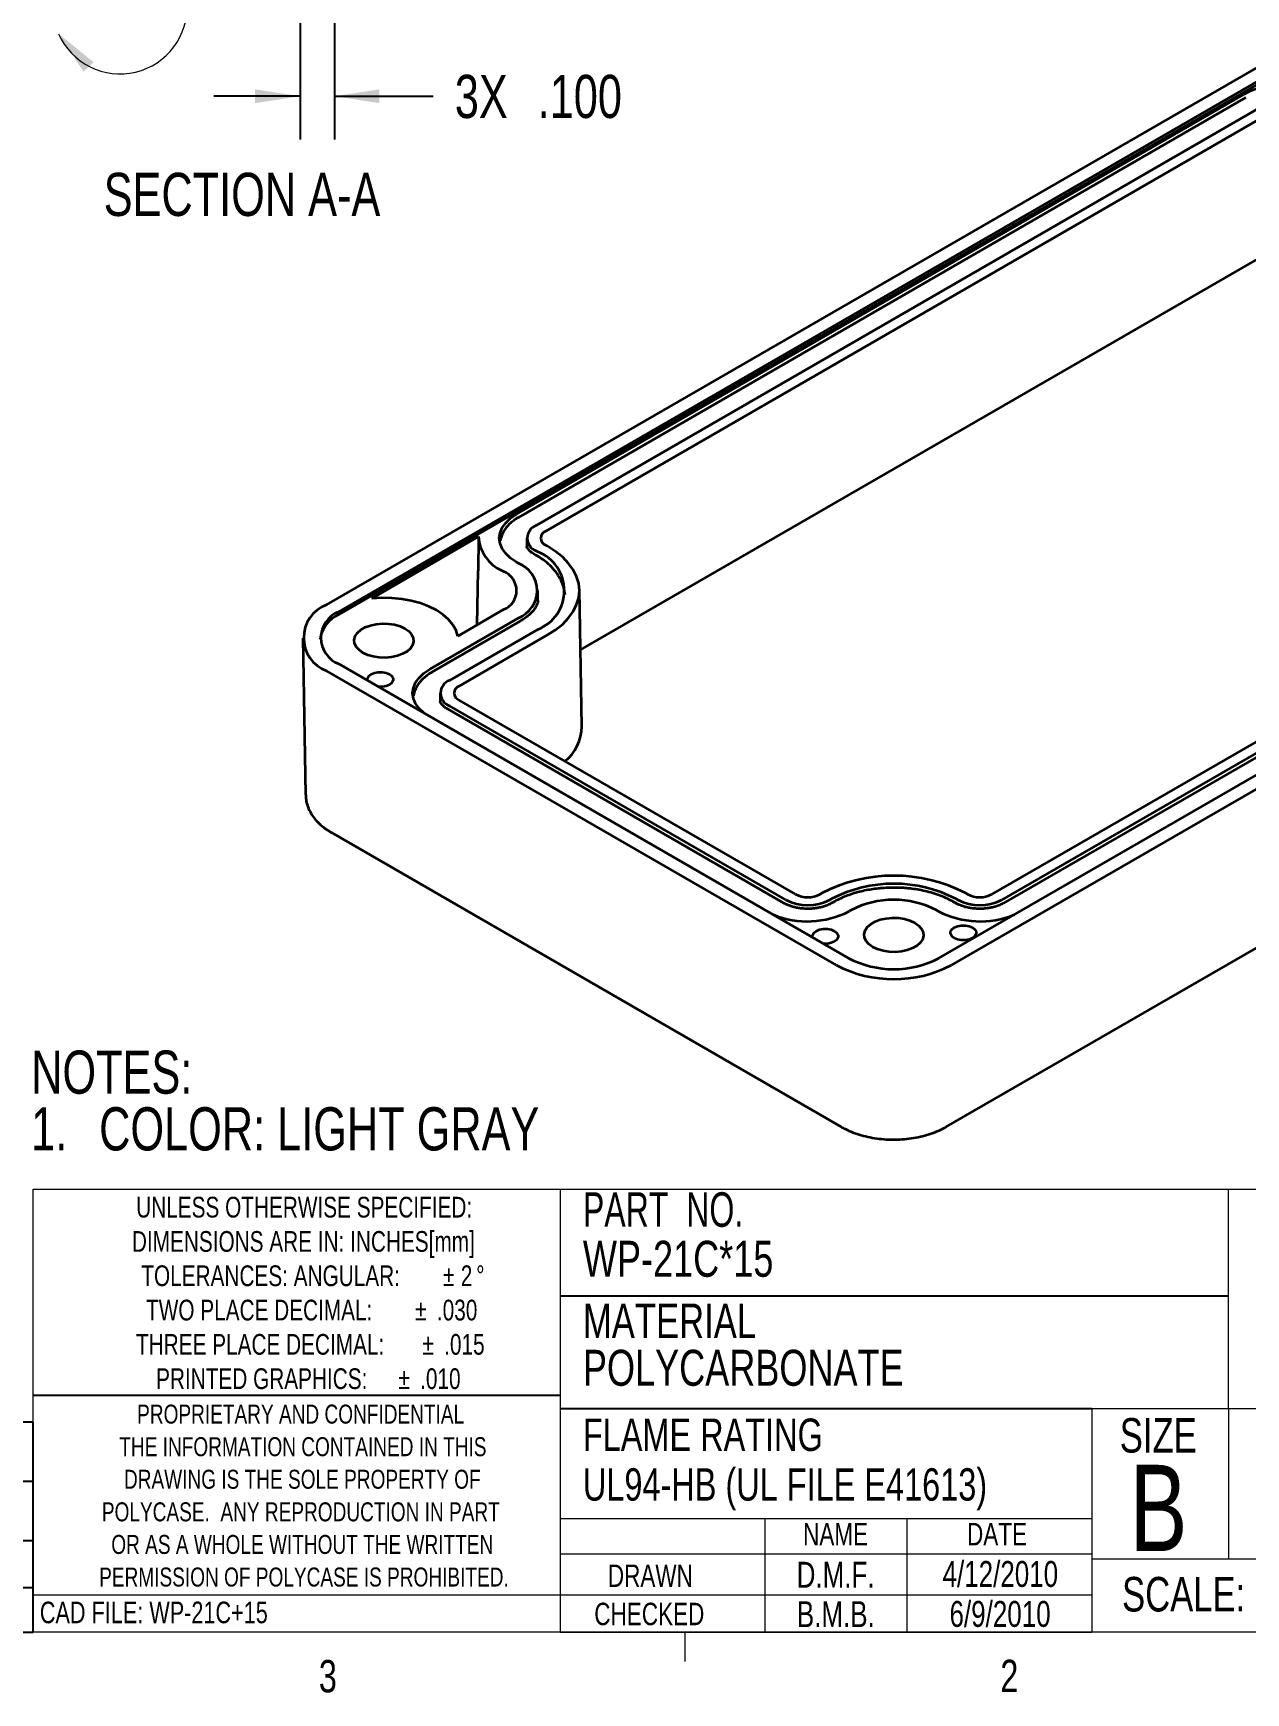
# Model space of a CAD drawing. Header units: inches. Extents: x 0.4 to 16.6, y 0.2 to 10.8.
# Drawn here: x 10.552 to 14.063, y 0.217 to 5.023 of the extents above; entities that cross this region are included whole.
import ezdxf

# ---------------------------------------------------------------- set-up
doc = ezdxf.new("R2010")
doc.units = ezdxf.units.IN
doc.header["$MEASUREMENT"] = 0
doc.layers.add('FORMAT', color=7, linetype='Continuous')
doc.layers.add('SLD-0', color=7, linetype='Continuous')
doc.styles.add('SLDTEXTSTYLE1', font='TXT', dxfattribs={"width": 0.75})
doc.styles.add('SLDTEXTSTYLE3', font='TXT', dxfattribs={"width": 0.694444})
doc.dimstyles.new('SLDDIMSTYLE4', dxfattribs={"dimtxt": 0.125, "dimasz": 0.13, "dimexe": 0, "dimexo": 0.0625, "dimgap": 0.03125, "dimtad": 0, "dimtih": 1, "dimtoh": 1, "dimdec": 3, "dimrnd": 1e-09, "dimzin": 4, "dimdsep": 46, "dimtxsty": 'SLDTEXTSTYLE1', "dimsah": 1, "dimcen": 0.09, "dimadec": 0, "dimazin": 1, "dimtfac": 1, "dimtdec": 3, "dimtmove": 0, "dimatfit": 0, "dimfxl": 0, "dimfrac": 2, "dimtolj": 1, "dimtzin": 12, "dimarcsym": 0})

# ---------------------------------------------------------------- blocks, each defined once
blk = doc.blocks.new('SW_NOTE_1')
at = {"layer": 'SLD-0', "color": 0, "char_height": 0.125, "attachment_point": 1, "style": 'SLDTEXTSTYLE1'}
for s, insert in [('NOTES:', (0, 0.1611)), ('1.', (0, -0.0032)), ('COLOR: LIGHT GRAY', (0.1969, -0.0032))]:
    blk.add_mtext(s, dxfattribs=dict(at, insert=insert))
blk = doc.blocks.new('SW_NOTE_2')
at = {"color": 0, "linetype": 'Continuous', "lineweight": 0, "char_height": 0.06, "attachment_point": 2, "style": 'SLDTEXTSTYLE1'}
for s, insert in [('UNLESS OTHERWISE SPECIFIED:', (0.5672, 0.0773)), ('DIMENSIONS ARE IN: INCHES[mm]', (0.5648, -0.022)), ('TOLERANCES: ANGULAR:', (0.47, -0.1214)), ('%%p', (0.9859, -0.1214)), ('2', (1.0375, -0.1214)), ('%%d', (1.0774, -0.1214)), ('TWO PLACE DECIMAL:', (0.4369, -0.2208)), ('%%p', (0.9051, -0.2208)), ('.030', (1.0101, -0.2208)), ('THREE PLACE DECIMAL:', (0.4396, -0.3201)), ('%%p', (0.9263, -0.3201)), ('.015', (1.0312, -0.3201)), ('PRINTED GRAPHICS:', (0.4443, -0.4195)), ('%%p', (0.8567, -0.4195)), ('.010', (0.9616, -0.4195))]:
    blk.add_mtext(s, dxfattribs=dict(at, insert=insert))
blk = doc.blocks.new('SW_NOTE_3')
at = {"color": 0, "linetype": 'Continuous', "lineweight": 0, "char_height": 0.055, "attachment_point": 2, "style": 'SLDTEXTSTYLE1'}
for s, insert in [('PROPRIETARY AND CONFIDENTIAL', (0.5827, 0.0709)), ('THE INFORMATION CONTAINED IN THIS', (0.5892, -0.0235)), ('DRAWING IS THE SOLE PROPERTY OF', (0.5875, -0.1178)), ('POLYCASE.  ANY REPRODUCTION IN PART', (0.5832, -0.2122)), ('OR AS A WHOLE WITHOUT THE WRITTEN', (0.5874, -0.3066)), ('PERMISSION OF POLYCASE IS PROHIBITED.', (0.5923, -0.401))]:
    blk.add_mtext(s, dxfattribs=dict(at, insert=insert))
blk = doc.blocks.new('SW_TABLEANNOTATION_0')
at = {"layer": 'SLD-0', "color": 0}
for p, q in [((0, 0), (0, -0.6088)), ((3.7045, 0), (0, 0)), ((0.2775, 0), (0.2775, -0.3432)), ((1.9615, 0), (1.9615, -0.3432)), ((2.295, 0), (2.295, -0.3432)), ((2.6679, 0), (2.6679, -0.3432)), ((3.0954, 0), (3.0954, -0.3432)), ((3.7045, -0.6088), (3.7045, 0)), ((0, -0.1716), (3.7045, -0.1716)), ((0, -0.3432), (3.7045, -0.3432)), ((0.2775, -0.3432), (0.2775, -0.4791)), ((1.9615, -0.3432), (1.9615, -0.4791)), ((2.295, -0.3432), (2.295, -0.4791)), ((2.6679, -0.3432), (2.6679, -0.4791)), ((3.0954, -0.3432), (3.0954, -0.4791)), ((0, -0.4791), (3.7045, -0.4791)), ((0, -0.6088), (3.7045, -0.6088))]:
    blk.add_line(p, q, dxfattribs=at)
at = {"layer": 'SLD-0', "color": 0, "attachment_point": 1, "style": 'SLDTEXTSTYLE1'}
for s, insert, char_height in [('1', (0.108, -0.0444), 0.0833), ('REMOVED GATE', (0.688, -0.0444), 0.083333), ('D.M.F.', (2.316, -0.0444), 0.08333), ('D.M.F.', (2.7162, -0.0444), 0.08333), ('4/16/2019', (3.1359, -0.0444), 0.08333), ('-.01', (0.0434, -0.216), 0.08333), ('UPDATED TITLE BLOCK', (0.543, -0.216), 0.083333), ('D.M.F.', (2.316, -0.216), 0.08333), ('D.M.F.', (2.7162, -0.216), 0.08333), ('9/2/2011', (3.1666, -0.216), 0.08333), ('REV.', (0.0209, -0.3698), 0.08333), ('DESCRIPTION', (0.7707, -0.3698), 0.083333), ('ZONE', (1.9823, -0.3698), 0.08333), ('BY', (2.4167, -0.3698), 0.08333), ("APPR'D", (2.6888, -0.3698), 0.08333), ('DATE', (3.264, -0.3698), 0.08333), ('REVISIONS', (1.5797, -0.5026), 0.08333)]:
    blk.add_mtext(s, dxfattribs=dict(at, insert=insert, char_height=char_height))
blk = doc.blocks.new('_D_8')
at = {"layer": 'SLD-0'}
for p, q in [((11.3243, 5.5545), (11.3243, 4.7159)), ((11.4243, 5.5545), (11.4243, 4.7159)), ((11.3243, 4.8409), (11.0743, 4.8409)), ((11.4243, 4.8409), (11.7101, 4.8409))]:
    blk.add_line(p, q, dxfattribs=at)
for points in [[(11.3243, 4.8409), (11.1943, 4.8609), (11.1943, 4.8209)], [(11.4243, 4.8409), (11.5543, 4.8209), (11.5543, 4.8609)]]:
    blk.add_solid(points, dxfattribs=at)
at = {"layer": 'SLD-0', "char_height": 0.125, "attachment_point": 1, "style": 'SLDTEXTSTYLE1'}
for s, insert in [('3X', (11.7726, 4.9028)), ('.100', (12.0126, 4.9028))]:
    blk.add_mtext(s, dxfattribs=dict(at, insert=insert))

msp = doc.modelspace()

# ---------------------------------------------------------------- linework, layer by layer
at = {"color": 7, "linetype": 'Continuous', "lineweight": 35}
for p, q in [((11.40112, 3.36816), (14.26066, 5.01894)), ((14.29602, 4.99853), (11.43648, 3.34775)), ((14.29602, 4.99036), (11.43648, 3.33958)), ((11.95125, 3.63023), (14.05772, 4.84627)), ((14.06315, 4.83691), (11.95668, 3.62087)), ((12.00782, 3.59757), (14.11429, 4.81361)), ((12.03611, 3.58124), (14.14258, 4.79728)), ((12.13643, 3.2373), (14.14763, 4.39834)), ((13.17455, 2.34438), (16.03409, 3.99516)), ((16.06944, 3.97475), (13.2099, 2.32397)), ((15.43446, 3.74534), (13.32799, 2.5293)), ((15.46275, 3.72901), (13.35627, 2.51297)), ((15.46817, 3.71965), (13.3617, 2.50361)), ((11.53187, 3.38649), (11.84159, 3.56529)), ((11.84147, 3.56221), (11.83974, 3.46625)), ((11.98146, 3.56083), (11.98146, 3.53489)), ((12.00797, 3.51152), (12.00178, 3.51509)), ((12.01277, 3.52123), (12.00782, 3.52409)), ((12.04106, 3.53756), (12.03611, 3.54042)), ((11.83713, 3.30962), (11.83987, 3.46687)), ((11.90883, 3.46694), (11.91378, 3.46409)), ((11.9562, 3.48858), (11.95125, 3.49144)), ((13.19583, 1.85582), (16.05537, 3.5066)), ((12.01332, 3.37885), (12.01332, 3.40898)), ((12.14044, 3.01489), (12.1333, 3.41087)), ((11.70023, 3.18161), (11.9562, 3.32938)), ((11.96163, 3.32002), (11.70565, 3.17225)), ((11.91378, 3.35387), (11.78107, 3.27726)), ((11.33231, 3.27082), (11.34049, 2.81721)), ((11.7568, 3.14895), (12.01277, 3.29672)), ((11.78508, 3.13262), (12.04106, 3.28039)), ((12.87756, 2.32397), (11.40112, 3.1763)), ((11.43648, 3.19671), (12.91292, 2.34438)), ((11.73044, 3.11221), (11.73044, 3.08627)), ((12.75948, 2.5293), (11.78508, 3.0918)), ((12.72577, 2.50361), (11.75138, 3.06612)), ((12.73119, 2.51297), (11.7568, 3.07548)), ((11.41519, 2.70815), (12.89163, 1.85582)), ((12.83514, 2.53216), (12.83019, 2.5293)), ((12.86342, 2.51583), (12.85847, 2.51297)), ((12.86946, 2.50683), (12.86328, 2.50326)), ((13.22419, 2.50326), (13.218, 2.50683)), ((13.22899, 2.51297), (13.22405, 2.51583)), ((13.25728, 2.5293), (13.25233, 2.53216)), ((12.91999, 2.48317), (12.91504, 2.48031)), ((13.17243, 2.48031), (13.16748, 2.48317))]:
    msp.add_line(p, q, dxfattribs=at)
at = {"color": 7, "linetype": 'Continuous', "lineweight": 18}
for p, q in [((10.55159, 0.39207), (10.55159, 1.67529)), ((10.55159, 1.67529), (16.37625, 1.67529)), ((12.07763, 1.67529), (12.07763, 0.39207)), ((13.61753, 1.04007), (16.37625, 1.04007)), ((14.01308, 1.04007), (14.01308, 0.60496)), ((13.61753, 0.7208), (12.07763, 0.7208)), ((12.66996, 0.7208), (12.66996, 0.39207)), ((13.08158, 0.7208), (13.08158, 0.39207)), ((12.07763, 0.61914), (13.61753, 0.61914)), ((13.61753, 0.60496), (16.37625, 0.60496)), ((10.55159, 0.50001), (13.61753, 0.50001)), ((16.37625, 0.39207), (0.62625, 0.39207)), ((12.07763, 0.39207), (13.61753, 0.39207)), ((12.4385, 0.39207), (12.4385, 0.30727))]:
    msp.add_line(p, q, dxfattribs=at)
at = {"color": 7, "linetype": 'Continuous', "lineweight": 35, "flags": 128}
for points in [[(11.95125, 3.49144), (11.93393, 3.50315), (11.91999, 3.51628), (11.90978, 3.5305), (11.90355, 3.54548), (11.90146, 3.56083), (11.90355, 3.57618), (11.90978, 3.59116), (11.91999, 3.60538), (11.93393, 3.61852), (11.95125, 3.63023)], [(12.04106, 3.28039), (12.06459, 3.2956), (12.08503, 3.31223), (12.10212, 3.33008), (12.11564, 3.34892), (12.12542, 3.36851), (12.13134, 3.38862), (12.13332, 3.40898), (12.13134, 3.42934), (12.12542, 3.44944), (12.11564, 3.46904), (12.10212, 3.48788), (12.08503, 3.50573), (12.06459, 3.52236), (12.04106, 3.53756)], [(11.78107, 3.27726), (11.77601, 3.29385), (11.7671, 3.30989), (11.75451, 3.32509), (11.73848, 3.33916), (11.71929, 3.35185), (11.6973, 3.36292), (11.67292, 3.37217), (11.64659, 3.37943), (11.6188, 3.38457), (11.59006, 3.38748), (11.56091, 3.38813), (11.53187, 3.38649)], [(11.50648, 3.22896), (11.49517, 3.23703), (11.48701, 3.24627), (11.48235, 3.2563), (11.48141, 3.26666), (11.48422, 3.27692), (11.49067, 3.28661), (11.50046, 3.29531), (11.51317, 3.30265), (11.52825, 3.3083), (11.54504, 3.31202), (11.56279, 3.31364), (11.58075, 3.3131), (11.59811, 3.31042), (11.61413, 3.3057), (11.62811, 3.29917), (11.63942, 3.29111), (11.64758, 3.28186), (11.65224, 3.27183), (11.65318, 3.26147), (11.65036, 3.25122), (11.64392, 3.24153), (11.63413, 3.23282), (11.62142, 3.22548), (11.60634, 3.21983), (11.58955, 3.21611), (11.57179, 3.21449), (11.55384, 3.21503), (11.53647, 3.21772), (11.52045, 3.22243), (11.50648, 3.22896)], [(11.51956, 3.14875), (11.51965, 3.1552), (11.52327, 3.16164), (11.53017, 3.16712), (11.53966, 3.1711), (11.55082, 3.17319), (11.56255, 3.17319), (11.57371, 3.1711), (11.5832, 3.16712), (11.5901, 3.16164), (11.59373, 3.1552), (11.59373, 3.14842), (11.5901, 3.14198), (11.5832, 3.1365), (11.57371, 3.13252), (11.56255, 3.13043), (11.55139, 3.13038)], [(11.68325, 3.05425), (11.68291, 3.05453), (11.66897, 3.06766), (11.65876, 3.08189), (11.65253, 3.09686), (11.65044, 3.11221), (11.65253, 3.12757), (11.65876, 3.14254), (11.66897, 3.15677), (11.68291, 3.1699), (11.70023, 3.18161)], [(12.98292, 2.37663), (12.97161, 2.3847), (12.96344, 2.39394), (12.95879, 2.40397), (12.95785, 2.41433), (12.96066, 2.42459), (12.96711, 2.43428), (12.9769, 2.44298), (12.98961, 2.45032), (13.00469, 2.45597), (13.02147, 2.45969), (13.03923, 2.46131), (13.05719, 2.46077), (13.07455, 2.45809), (13.09057, 2.45337), (13.10454, 2.44684), (13.11586, 2.43878), (13.12402, 2.42953), (13.12867, 2.4195), (13.12961, 2.40914), (13.1268, 2.39889), (13.12036, 2.3892), (13.11057, 2.38049), (13.09785, 2.37315), (13.08278, 2.3675), (13.06599, 2.36378), (13.04823, 2.36216), (13.03028, 2.3627), (13.01291, 2.36539), (12.99689, 2.3701), (12.98292, 2.37663)], [(12.80862, 2.40459), (12.8087, 2.41104), (12.81233, 2.41748), (12.81923, 2.42296), (12.82872, 2.42694), (12.83988, 2.42904), (12.85161, 2.42904), (12.86277, 2.42694), (12.87226, 2.42296), (12.87916, 2.41748), (12.88278, 2.41104), (12.88278, 2.40427), (12.87916, 2.39783), (12.87226, 2.39235), (12.86277, 2.38837), (12.85161, 2.38627), (12.84044, 2.38622)], [(13.21874, 2.40255), (13.21185, 2.40803), (13.20822, 2.41447), (13.20822, 2.42125), (13.21185, 2.42769), (13.21874, 2.43317), (13.22823, 2.43715), (13.23939, 2.43924), (13.25112, 2.43924), (13.26228, 2.43715), (13.27177, 2.43317), (13.27867, 2.42769), (13.2823, 2.42125), (13.2823, 2.41447), (13.27867, 2.40803), (13.27177, 2.40255), (13.26228, 2.39857), (13.25112, 2.39648), (13.23939, 2.39648), (13.22823, 2.39857), (13.21874, 2.40255)]]:
    msp.add_lwpolyline(points, dxfattribs=at)
at = {"color": 7, "linetype": 'Continuous', "lineweight": 18}
msp.add_arc((10.8031, 5.09978), 0.19438, 203.57086, 162.92413, dxfattribs=at)
at = {"color": 7, "linetype": 'Continuous', "lineweight": 35}
for centre, radius, start, end in [((14.17793, 4.61642), 0.25939, 62.39104, 117.60896), ((11.95467, 3.57044), 0.11319, 182.60974, 246.11065), ((12.02176, 3.56083), 0.0393, 110.78342, 249.21658), ((12.04385, 3.56083), 0.02183, 110.78342, 249.21658), ((11.96938, 3.40898), 0.12035, 291.13412, 68.86588), ((11.89228, 3.40898), 0.05915, 291.31255, 68.68745), ((11.92522, 3.40898), 0.08542, 291.26827, 68.73173), ((11.43753, 3.27223), 0.1026, 110.78342, 249.21658), ((11.47515, 3.25416), 0.09377, 114.35607, 171.41932), ((11.46587, 3.27223), 0.08104, 111.26827, 248.73173), ((11.77074, 3.11221), 0.0393, 110.78342, 249.21658), ((11.79283, 3.11221), 0.02183, 110.78342, 249.21658), ((12.00696, 3.01777), 0.13351, 309.47555, 358.76458), ((13.04373, 2.13217), 0.45111, 62.45764, 117.54236), ((13.04373, 2.16909), 0.39082, 62.52431, 117.47569), ((12.79483, 2.63579), 0.13833, 242.60967, 297.39033), ((12.79483, 2.59753), 0.07685, 242.60967, 297.39033), ((13.04373, 2.24656), 0.26701, 62.39104, 117.60896), ((13.29263, 2.63579), 0.13833, 242.60967, 297.39033), ((13.29263, 2.59753), 0.07685, 242.60967, 297.39033), ((12.79411, 2.71453), 0.26359, 247.77974, 297.30763), ((13.29335, 2.71453), 0.26359, 242.69237, 292.22026), ((13.04373, 2.64468), 0.3612, 242.60967, 297.39033), ((13.04373, 2.59558), 0.28322, 242.49143, 297.50857)]:
    msp.add_arc(centre, radius, start, end, dxfattribs=at)
for points, knots in [([(11.95684, 3.62075), (11.95403, 3.61914), (11.94662, 3.61492), (11.93626, 3.60696), (11.92583, 3.59709), (11.91732, 3.58645), (11.91083, 3.57529), (11.90634, 3.56445), (11.90455, 3.55643), (11.90377, 3.55289)], [0, 0, 0, 0, 0.1010136, 0.2661044, 0.4303583, 0.591747, 0.7467318, 0.8883918, 1, 1, 1, 1]), ([(12.00255, 3.51479), (12.00063, 3.5159), (11.99589, 3.51864), (11.99009, 3.5234), (11.98515, 3.52862), (11.98215, 3.53306), (11.9808, 3.53628), (11.98076, 3.53648), (11.98075, 3.53656)], [0, 0, 0, 0, 0.1367934, 0.338577, 0.5349407, 0.7215151, 0.8912206, 1, 1, 1, 1]), ([(12.09179, 3.39739), (12.09176, 3.39776), (12.09129, 3.40333), (12.08904, 3.41373), (12.08418, 3.43019), (12.07521, 3.44889), (12.06053, 3.46972), (12.0386, 3.49187), (12.0182, 3.50493), (12.00732, 3.51189)], [0, 0, 0, 0, 0.0065338, 0.0985223, 0.2173132, 0.3670719, 0.5477363, 0.7589284, 1, 1, 1, 1]), ([(12.01358, 3.37895), (12.01357, 3.37893), (12.01357, 3.37889), (12.01273, 3.3746), (12.01015, 3.36755), (12.0051, 3.35824), (11.99747, 3.34816), (11.98729, 3.33797), (11.97541, 3.32841), (11.96597, 3.32274), (11.96152, 3.32006)], [0, 0, 0, 0, 0.0422216, 0.1419625, 0.2685224, 0.4112105, 0.5590359, 0.7102469, 0.8635438, 1, 1, 1, 1]), ([(11.70582, 3.17213), (11.70301, 3.17053), (11.6956, 3.1663), (11.68524, 3.15834), (11.67481, 3.14847), (11.66629, 3.13784), (11.6598, 3.12667), (11.65531, 3.11583), (11.65353, 3.10781), (11.65275, 3.10428)], [0, 0, 0, 0, 0.1010136, 0.2661044, 0.4303583, 0.591747, 0.7467318, 0.8883918, 1, 1, 1, 1]), ([(11.75153, 3.06617), (11.74961, 3.06728), (11.74487, 3.07002), (11.73906, 3.07478), (11.73412, 3.08), (11.73112, 3.08444), (11.72978, 3.08766), (11.72974, 3.08787), (11.72972, 3.08795)], [0, 0, 0, 0, 0.1367934, 0.338577, 0.5349407, 0.7215151, 0.8912206, 1, 1, 1, 1]), ([(11.34076, 2.81756), (11.34091, 2.81279), (11.34126, 2.802), (11.34558, 2.78554), (11.35284, 2.76856), (11.36308, 2.75245), (11.37613, 2.73728), (11.39186, 2.72334), (11.40541, 2.71391), (11.41353, 2.70913), (11.41519, 2.70815)], [0, 0, 0, 0, 0.1077756, 0.2438834, 0.3807873, 0.5205361, 0.6645255, 0.813138, 0.9617688, 1, 1, 1, 1]), ([(13.04373, 2.54854), (13.03405, 2.54836), (13.02044, 2.54811), (13.00052, 2.54642), (12.98368, 2.54439), (12.96403, 2.54104), (12.94402, 2.53652), (12.92389, 2.53075), (12.90421, 2.52369), (12.88561, 2.51567), (12.87437, 2.50947), (12.86889, 2.50645)], [0, 0, 0, 0, 0.1503366, 0.2114295, 0.3125513, 0.4171316, 0.5288353, 0.6447904, 0.7637918, 0.8848419, 1, 1, 1, 1]), ([(13.21842, 2.50634), (13.21416, 2.50879), (13.20365, 2.51486), (13.18496, 2.52305), (13.16305, 2.53098), (13.14046, 2.53733), (13.11821, 2.54207), (13.09835, 2.54513), (13.08024, 2.54707), (13.06265, 2.54829), (13.05024, 2.54846), (13.04373, 2.54854)], [0, 0, 0, 0, 0.0912026, 0.2255121, 0.3584442, 0.4886835, 0.6128466, 0.725124, 0.8071363, 0.8988528, 1, 1, 1, 1]), ([(12.79483, 2.48735), (12.78901, 2.48751), (12.78082, 2.48774), (12.76905, 2.48922), (12.75932, 2.49098), (12.74841, 2.49381), (12.73807, 2.4975), (12.73041, 2.50087), (12.72681, 2.50311), (12.72592, 2.50367)], [0, 0, 0, 0, 0.2234416, 0.3146122, 0.4644983, 0.6180067, 0.779957, 0.9453036, 1, 1, 1, 1]), ([(12.86384, 2.50363), (12.86365, 2.5035), (12.86056, 2.50146), (12.85299, 2.49807), (12.84147, 2.49382), (12.83002, 2.49091), (12.81921, 2.489), (12.80787, 2.48766), (12.79962, 2.48746), (12.79483, 2.48735)], [0, 0, 0, 0, 0.011922, 0.1974042, 0.3777225, 0.5544875, 0.6830318, 0.8157185, 1, 1, 1, 1]), ([(13.29263, 2.48735), (13.28682, 2.48751), (13.27863, 2.48774), (13.26686, 2.48922), (13.25712, 2.49098), (13.24621, 2.49381), (13.23587, 2.4975), (13.22822, 2.50087), (13.22462, 2.50311), (13.22372, 2.50367)], [0, 0, 0, 0, 0.2234416, 0.3146122, 0.4644983, 0.6180067, 0.779957, 0.9453036, 1, 1, 1, 1]), ([(13.36164, 2.50363), (13.36145, 2.5035), (13.35836, 2.50146), (13.3508, 2.49807), (13.33928, 2.49382), (13.32783, 2.49091), (13.31701, 2.489), (13.30567, 2.48766), (13.29743, 2.48746), (13.29263, 2.48735)], [0, 0, 0, 0, 0.011922, 0.1974042, 0.3777225, 0.5544875, 0.6830318, 0.8157185, 1, 1, 1, 1]), ([(12.89163, 1.85582), (12.89541, 1.85373), (12.90613, 1.84779), (12.92532, 1.83942), (12.94945, 1.83134), (12.97486, 1.82521), (13.00116, 1.82105), (13.02802, 1.81888), (13.05507, 1.81871), (13.08197, 1.82056), (13.10838, 1.8244), (13.13398, 1.83021), (13.1584, 1.83801), (13.17907, 1.84664), (13.19096, 1.85315), (13.19583, 1.85582)], [0, 0, 0, 0, 0.0446258, 0.1267444, 0.2086523, 0.2903063, 0.3716886, 0.4528736, 0.5339771, 0.6151327, 0.6964397, 0.7780397, 0.8600741, 0.9426599, 1, 1, 1, 1])]:
    msp.add_open_spline(points, degree=3, knots=knots, dxfattribs=at)
at = {"color": 7, "linetype": 'Continuous', "lineweight": 18}
msp.add_solid([(10.62494, 5.02205), (10.69718, 4.91213), (10.72688, 4.93893)], dxfattribs=at)
at = {"layer": 'SLD-0', "lineweight": 18}
for p, q in [((14.01308, 1.04007), (14.01308, 1.67529)), ((13.61753, 1.04007), (13.61753, 0.39207))]:
    msp.add_line(p, q, dxfattribs=at)
at = {"layer": 'SLD-0', "color": 7}
for p, q in [((14.01308, 1.3651), (12.07763, 1.3651)), ((12.07763, 1.07812), (10.55159, 1.07812)), ((12.07763, 1.04007), (13.61753, 1.04007))]:
    msp.add_line(p, q, dxfattribs=at)

# ---------------------------------------------------------------- block references
at = {"color": 7, "linetype": 'Continuous', "lineweight": 0}
for name, p in [('SW_NOTE_2', (10.76916, 1.57586)), ('SW_NOTE_3', (10.74343, 0.98039))]:
    msp.add_blockref(name, p, dxfattribs=at)
at = {"layer": 'SLD-0', "color": 7}
msp.add_blockref('SW_NOTE_1', (10.54571, 1.91572), dxfattribs=at)
at = {"layer": 'SLD-0'}
msp.add_blockref('SW_TABLEANNOTATION_0', (6.84705, 1.00085), dxfattribs=at)

# ---------------------------------------------------------------- texts
at = {"color": 7, "linetype": 'Continuous', "lineweight": 0}
for s, insert, char_height, attachment_point, style in [('PART  NO.', (12.14351, 1.66626), 0.1, 1, 'SLDTEXTSTYLE3'), ('SIZE', (13.69828, 1.01227), 0.1, 1, 'SLDTEXTSTYLE1'), ('B', (13.81053, 0.87692), 0.25, 2, 'SLDTEXTSTYLE1'), ('NAME', (12.8753, 0.70856), 0.065, 2, 'SLDTEXTSTYLE1'), ('DATE', (13.3428, 0.70856), 0.065, 2, 'SLDTEXTSTYLE1'), ('DRAWN', (12.21575, 0.58816), 0.065, 1, 'SLDTEXTSTYLE1'), ('D.M.F.', (12.87538, 0.59611), 0.075, 2, 'SLDTEXTSTYLE1'), ('4/12/2010', (13.3524, 0.59827), 0.075, 2, 'SLDTEXTSTYLE1'), ('SCALE: 1:1', (13.70494, 0.5521), 0.1, 1, 'SLDTEXTSTYLE1'), ('CAD FILE: WP-21C+15', (10.57087, 0.48059), 0.0625, 1, 'SLDTEXTSTYLE1'), ('B.M.B.', (12.876, 0.48181), 0.075, 2, 'SLDTEXTSTYLE1'), ('6/9/2010', (13.35165, 0.48253), 0.075, 2, 'SLDTEXTSTYLE1'), ('CHECKED', (12.17642, 0.47742), 0.065, 1, 'SLDTEXTSTYLE1'), ('3', (11.37877, 0.31162), 0.09375, 1, 'SLDTEXTSTYLE1'), ('2', (13.3523, 0.31244), 0.09375, 1, 'SLDTEXTSTYLE1')]:
    msp.add_mtext(s, dxfattribs=dict(at, insert=insert, char_height=char_height, attachment_point=attachment_point, style=style))
at = {"layer": 'FORMAT', "color": 7, "attachment_point": 1, "style": 'SLDTEXTSTYLE1'}
for s, insert, char_height in [('WP-21C*15', (12.14351, 1.52578), 0.104167), ('POLYCARBONATE', (12.14351, 1.21005), 0.1041667), ('UL94-HB (UL FILE E41613)', (12.14351, 0.86692), 0.09375)]:
    msp.add_mtext(s, dxfattribs=dict(at, insert=insert, char_height=char_height))
at = {"layer": 'SLD-0', "style": 'SLDTEXTSTYLE1'}
for s, insert, char_height, attachment_point in [('SECTION A-A', (11.15628, 4.61909), 0.125, 2), ('MATERIAL', (12.14351, 1.34376), 0.1, 1), ('FLAME RATING', (12.14351, 1.01084), 0.09375, 1)]:
    msp.add_mtext(s, dxfattribs=dict(at, insert=insert, char_height=char_height, attachment_point=attachment_point))

# ---------------------------------------------------------------- dimensions: what is measured, and where the dimension line sits
at = {"layer": 'SLD-0'}
dim = msp.add_linear_dim(base=(11.32427, 4.84088), p1=(11.42427, 5.60452), p2=(11.32427, 5.60452), text='3X <>', dimstyle='SLDDIMSTYLE4', dxfattribs=at)
dim.commit()
dim.dimension.update_dxf_attribs({"geometry": '_D_8', "text_midpoint": (12.05419, 4.84088), "dimtype": 160})

doc.saveas('drawing.dxf')
